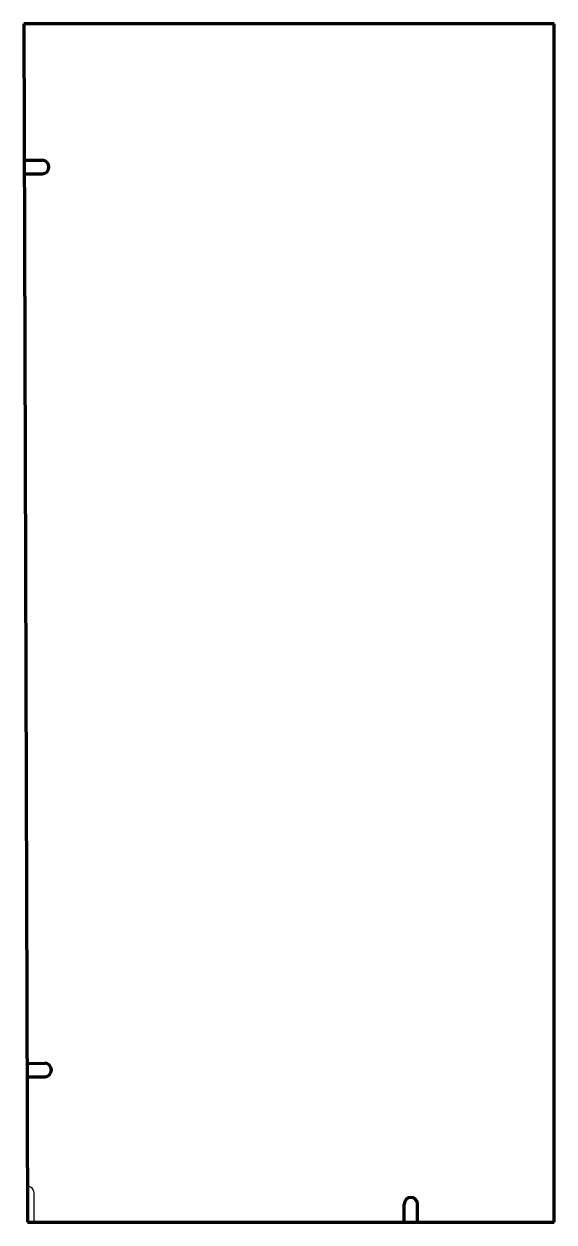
# Model space of a CAD drawing. Header units: inches. Extents: x 0 to 29.6, y 0 to 67.
import ezdxf

# ---------------------------------------------------------------- set-up
doc = ezdxf.new("R2010")
doc.units = ezdxf.units.IN
doc.header["$MEASUREMENT"] = 0
doc.layers.get('0').update_dxf_attribs({"linetype": 'CONTINUOUS'})
doc.layers.add('1', color=7, linetype='CONTINUOUS')

msp = doc.modelspace()

# ---------------------------------------------------------------- linework, layer by layer
at = {"color": 7, "lineweight": 90}
for p, q in [((0, 67), (0.188, 0)), ((29.625, 67), (0, 67)), ((29.625, 0), (29.625, 67)), ((0.188, 0), (29.625, 0))]:
    msp.add_line(p, q, dxfattribs=at)
for p, q in [((0.188, 2), (0.188, 2)), ((0.562, 0), (0.562, 1.625))]:
    msp.add_line(p, q)
msp.add_arc((0.188, 1.625), 0.375, 0, 90.85517)
at = {"layer": '1', "color": 7, "lineweight": 90}
for p, q in [((0.021, 59.375), (1.021, 59.378)), ((0.023, 58.625), (1.023, 58.628)), ((0.163, 8.875), (1.163, 8.878)), ((0.165, 8.125), (1.165, 8.128)), ((21.25, 0), (21.25, 1)), ((22, 0), (22, 1))]:
    msp.add_line(p, q, dxfattribs=at)
for centre, start, end in [((1.022, 59.003), 270.16034, 450.16034), ((1.164, 8.503), 270.16034, 450.16034), ((21.625, 1), 0, 180)]:
    msp.add_arc(centre, 0.375, start, end, dxfattribs=at)

doc.saveas('drawing.dxf')
